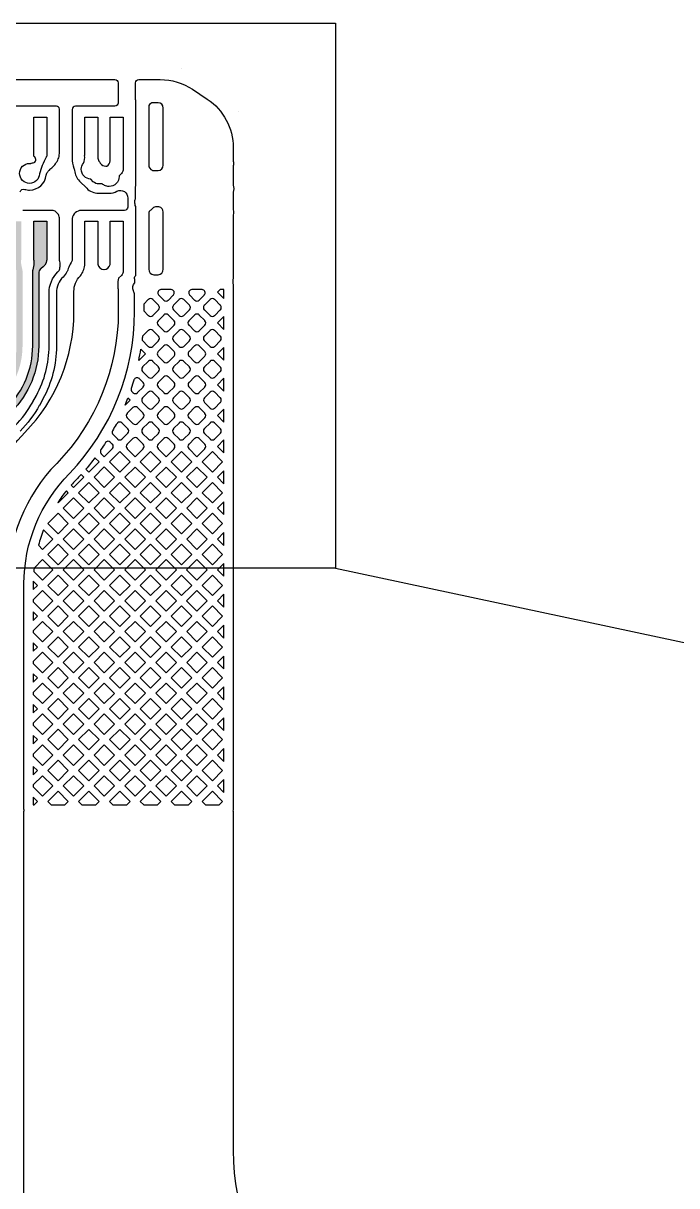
# Model space of a CAD drawing. Header units: millimetres. Extents: x 3412 to 3654, y 20 to 191.
# Drawn here: x 3492.98 to 3501.96, y 153.62 to 169.6 of the extents above; entities that cross this region are included whole.
import ezdxf

# ---------------------------------------------------------------- set-up
doc = ezdxf.new("R2010")
doc.units = ezdxf.units.MM
doc.header["$LTSCALE"] = 23.1
for name, color, linetype in [('gbr-dxf', 7, 'CONTINUOUS'), ('gbr-outline-dxf', 2, 'CONTINUOUS'), ('備註', 1, 'CONTINUOUS')]:
    doc.layers.add(name, color=color, linetype=linetype)
pattern_1 = [(0, (-436.347616, 466.82993), (0, 0.06985), [0.0508, -0.01905]), (90, (-436.347616, 466.82993), (-0.06985, 4e-18), [0.0508, -0.01905])]

msp = doc.modelspace()

# ---------------------------------------------------------------- hatches: boundary and pattern name
at = {"layer": '備註', "linetype": 'Continuous'}
h = msp.add_hatch(dxfattribs=at)
h.set_pattern_fill('ANGLE', color=4, scale=0.01, style=0)
h.set_pattern_definition(pattern_1)
h.paths.add_polyline_path([(3482.857, 65.192), (3482.857, 65.192), (3482.679, 65.192), (3482.679, 65.724), (3482.679, 65.725), (3482.781, 65.812), (3482.8, 65.908, -0.011884), (3482.8, 65.91, 0.047835), (3482.809, 65.999), (3482.809, 66.001), (3482.809, 66.982, -0.013493), (3482.809, 66.984, 0.16023), (3482.516, 67.873, -0.011743), (3482.515, 67.874, -0.160569), (3482.206, 68.814, -0.013355), (3482.206, 68.816), (3482.206, 78.333), (3482.206, 78.334, -0.198875), (3485.544, 86.392), (3485.544, 86.392), (3485.544, 86.392), (3485.544, 86.392), (3490.753, 91.601), (3490.753, 91.601), (3490.753, 91.601, 0.081468), (3492.762, 94.399, 0.107635), (3493.87, 99.481), (3493.87, 99.482), (3493.87, 102.878, -0.005329), (3493.87, 102.903, -0.01598), (3493.87, 102.905), (3493.87, 145.655, 0.02287), (3493.846, 146.173, -0.010413), (3493.846, 146.175, 0.017003), (3493.841, 146.208, -0.010657), (3493.841, 146.209, -0.003258), (3493.84, 146.217, -0.030586), (3493.839, 146.222, -0.043208), (3493.834, 146.274, -0.014798), (3493.834, 146.276, 0.022961), (3493.83, 146.321, -0.010581), (3493.83, 146.322, 0.133259), (3492.72, 149.08, -0.011775), (3492.719, 149.082, -0.163384), (3491.551, 152.557), (3491.551, 152.557), (3491.551, 161.967), (3491.551, 161.968, -0.129716), (3491.996, 163.653, -0.010688), (3491.997, 163.654, 0.009413), (3492.036, 163.727, -0.008282), (3492.037, 163.728, -0.077139), (3492.533, 164.406), (3492.533, 164.407), (3492.603, 164.477, -0.024653), (3492.606, 164.48, 0.19899), (3492.89, 165.165), (3492.89, 165.166), (3492.89, 166.189, -0.013626), (3492.89, 166.191, 0.15526), (3492.882, 166.217, -0.047374), (3492.877, 166.22, -0.192505), (3492.781, 166.344), (3492.779, 166.344), (3492.779, 166.877), (3492.957, 166.877), (3492.957, 166.344), (3492.954, 166.344, 0.020922), (3492.953, 166.321), (3492.953, 166.319, 0.077712), (3492.967, 166.234, -0.085172), (3492.968, 166.226, -0.063907), (3492.973, 166.194, -0.01602), (3492.973, 166.191), (3492.973, 165.165, -0.010618), (3492.973, 165.163, -0.197688), (3492.667, 164.424, -0.026109), (3492.664, 164.421), (3492.592, 164.348), (3492.592, 164.348, 0.077044), (3492.111, 163.69, -0.00837), (3492.11, 163.69, -0.009676), (3492.068, 163.612, -0.010876), (3492.067, 163.61, 0.129497), (3491.634, 161.97), (3491.634, 161.968), (3491.634, 152.557, 0.163308), (3492.784, 149.133, -0.011598), (3492.785, 149.132, -0.133268), (3493.913, 146.333, -0.010737), (3493.913, 146.332, -0.024929), (3493.917, 146.275, -0.015908), (3493.917, 146.273, 0.033744), (3493.919, 146.243, -0.058086), (3493.921, 146.234, 0.004537), (3493.923, 146.224, -0.010536), (3493.923, 146.223, -0.017065), (3493.928, 146.184, -0.011298), (3493.928, 146.183, -0.022937), (3493.953, 145.655), (3493.953, 145.655), (3493.953, 102.903, -0.015825), (3493.953, 102.901, 0.004854), (3493.953, 102.88), (3493.953, 102.879), (3493.953, 99.484), (3493.953, 99.482, -0.10765), (3492.838, 94.365, -0.014988), (3492.837, 94.363, -0.081493), (3490.812, 91.542), (3490.812, 91.542), (3490.812, 91.542), (3485.603, 86.333, 0.19891), (3482.289, 78.333), (3482.289, 78.331), (3482.289, 68.814, -0.01346), (3482.289, 68.812, 0.159945), (3482.581, 67.925, -0.011483), (3482.582, 67.923, -0.160175), (3482.892, 66.986, -0.013717), (3482.892, 66.984), (3482.892, 65.999, -0.010663), (3482.892, 65.998, -0.048065), (3482.881, 65.892, -0.012301), (3482.881, 65.89), (3482.862, 65.793, -0.008453), (3482.862, 65.792), (3482.857, 65.192)])
h = msp.add_hatch(dxfattribs=at)
h.set_pattern_fill('ANGLE', color=4, scale=0.01, style=0)
h.set_pattern_definition(pattern_1)
h.paths.add_polyline_path([(3493.196, 166.177), (3493.196, 165.165, -0.016305), (3493.196, 165.162, -0.198398), (3492.823, 164.263), (3492.823, 164.263), (3492.75, 164.19), (3492.75, 164.19, 0.077062), (3492.309, 163.588, -0.008577), (3492.309, 163.587, -0.009589), (3492.263, 163.502), (3492.262, 163.501, 0.129718), (3491.858, 161.968, -0.013487), (3491.858, 161.966), (3491.858, 152.558), (3491.858, 152.556, 0.163227), (3492.962, 149.268, -0.011714), (3492.963, 149.267, -0.133288), (3494.135, 146.359, -0.011579), (3494.135, 146.358, -0.022888), (3494.14, 146.286, -0.047003), (3494.141, 146.278, 0.014638), (3494.144, 146.259, -0.015724), (3494.144, 146.256, -0.01582), (3494.151, 146.206, -0.017779), (3494.151, 146.204, -0.022951), (3494.176, 145.655, -0.01598), (3494.176, 145.653), (3494.176, 102.908, -0.019686), (3494.176, 102.905, -0.017758), (3494.176, 102.902, 0.005313), (3494.176, 102.884, -0.018449), (3494.176, 102.881), (3494.176, 99.484), (3494.176, 99.482, -0.107714), (3493.04, 94.269, -0.014366), (3493.039, 94.267, -0.081576), (3490.97, 91.384), (3490.97, 91.384), (3490.97, 91.384), (3485.761, 86.175), (3485.761, 86.175, 0.198894), (3482.513, 78.333), (3482.513, 78.331), (3482.513, 68.814, -0.013447), (3482.513, 68.812, 0.159762), (3482.761, 68.058, -0.011483), (3482.762, 68.057, -0.160219), (3483.115, 66.987, -0.013731), (3483.115, 66.985), (3483.115, 65.831), (3483.207, 65.725), (3483.207, 65.725), (3483.207, 65.192), (3483.029, 65.192), (3483.029, 65.725), (3483.029, 65.725), (3483.032, 65.783), (3483.032, 66.983, -0.013465), (3483.032, 66.985, 0.16027), (3482.696, 68.006, -0.011743), (3482.695, 68.007, -0.160496), (3482.43, 68.814, -0.013355), (3482.43, 68.816), (3482.43, 78.333), (3482.43, 78.334, -0.198861), (3485.702, 86.234), (3485.702, 86.234), (3490.911, 91.443), (3490.911, 91.443), (3490.911, 91.443, 0.081551), (3492.964, 94.303, 0.107699), (3494.093, 99.481), (3494.093, 99.482), (3494.093, 102.884, -0.014064), (3494.093, 102.886, -0.003369), (3494.093, 102.898, -0.030125), (3494.093, 102.903), (3494.093, 145.655, -0.016022), (3494.093, 145.658, 0.022735), (3494.069, 146.193, -0.015857), (3494.068, 146.196, 0.017511), (3494.062, 146.245, -0.019536), (3494.062, 146.248, -0.009196), (3494.06, 146.263, -0.08322), (3494.057, 146.277, 0.024776), (3494.053, 146.347, -0.009807), (3494.053, 146.348, 0.133281), (3492.898, 149.215, -0.011696), (3492.897, 149.217, -0.163374), (3491.775, 152.558), (3491.775, 152.559), (3491.775, 161.968, -0.013556), (3491.775, 161.97, -0.12949), (3492.19, 163.541), (3492.19, 163.542, 0.009593), (3492.235, 163.624), (3492.235, 163.625, -0.077165), (3492.691, 164.248), (3492.691, 164.249), (3492.764, 164.321), (3492.764, 164.322, 0.1989), (3493.113, 165.164, -0.01598), (3493.113, 165.167), (3493.113, 166.177, -0.043357), (3493.115, 166.199, -0.11098), (3493.117, 166.211, 0.10686), (3493.131, 166.299, -0.135663), (3493.134, 166.313, 0.032048), (3493.133, 166.34), (3493.129, 166.344), (3493.129, 166.344), (3493.129, 166.877), (3493.307, 166.877), (3493.307, 166.344), (3493.307, 166.344), (3493.304, 166.34, -0.241105), (3493.229, 166.229, -0.020161), (3493.222, 166.222), (3493.222, 166.222), (3493.21, 166.209), (3493.21, 166.209, 0.199548), (3493.196, 166.178)])

# ---------------------------------------------------------------- linework, layer by layer
at = {"layer": 'gbr-dxf', "linetype": 'Continuous'}
for points in [[(3486.541, 168.825), (3494.242, 168.825, -0.35684), (3494.287, 168.78), (3494.287, 168.502, -0.35684), (3494.242, 168.457), (3493.703, 168.457, -0.062202), (3493.7, 168.457, 0.390546), (3493.657, 168.414, -0.049243), (3493.657, 168.412), (3493.657, 168.307), (3493.657, 168.307), (3493.657, 167.774), (3493.656, 167.774, -0.005543), (3493.655, 167.752, -0.070971), (3493.656, 167.745, 0.074932), (3493.676, 167.606, -0.138437), (3493.688, 167.582), (3493.689, 167.576, 0.180319), (3493.756, 167.43), (3493.855, 167.33, 0.198845), (3494.018, 167.263), (3494.163, 167.263, 0.122441), (3494.271, 167.289, -0.571004), (3494.421, 167.197), (3494.419, 167.079), (3494.419, 167.072, -0.35684), (3494.374, 167.027), (3493.782, 167.027), (3493.782, 167.027, 0.388736), (3493.657, 166.913), (3493.657, 166.877), (3493.657, 166.877), (3493.657, 166.344), (3493.657, 166.344), (3493.656, 166.343, -0.11859), (3493.652, 166.331, 0.053043), (3493.608, 166.246, -0.030429), (3493.596, 166.211, 0.008296), (3493.592, 166.197, -0.165586), (3493.583, 166.182, -0.073186), (3493.53, 166.111), (3493.53, 166.111), (3493.53, 166.111, 0.19731), (3493.439, 165.895, -0.011554), (3493.439, 165.893), (3493.439, 165.164, -0.014004), (3493.439, 165.162), (3493.439, 165.161, -0.125435), (3493.253, 164.435), (3493.253, 164.434), (3493.205, 164.346, -0.009234), (3493.204, 164.345, -0.071124), (3492.94, 163.993)], [(3492.993, 153.034), (3492.993, 158.769, -0.049923), (3492.995, 158.778, -0.063076), (3492.993, 158.794), (3492.993, 161.892, -0.197766), (3493.618, 163.41, 0.19336), (3494.511, 165.632), (3494.511, 165.864), (3494.511, 165.865, 0.103232), (3494.5, 165.918, -0.009592), (3494.499, 165.92, -0.302702), (3494.515, 166.032), (3494.515, 166.075), (3494.515, 166.075, -0.319661), (3494.529, 166.132), (3494.529, 166.344), (3494.529, 166.344), (3494.529, 166.877), (3494.529, 166.877), (3494.529, 167.082, -0.110131), (3494.516, 167.141, -0.083783), (3494.524, 167.186), (3494.529, 167.529, -0.009205), (3494.529, 167.531), (3494.529, 167.774), (3494.529, 167.774), (3494.529, 168.307), (3494.529, 168.307), (3494.529, 168.542, -0.051357), (3494.527, 168.552), (3494.527, 168.78, -0.35684), (3494.572, 168.825), (3494.67, 168.825, -0.028344), (3494.686, 168.826, -0.028348), (3494.701, 168.825), (3494.866, 168.825, -0.148015), (3495.309, 168.691), (3495.512, 168.556, -0.25066), (3495.868, 167.89), (3495.868, 167.704, -0.06174), (3495.873, 167.671, -0.061726), (3495.868, 167.637), (3495.868, 167.369, -0.081363), (3495.876, 167.325, -0.08135), (3495.868, 167.281), (3495.868, 167.033, -0.061362), (3495.873, 167, -0.061355), (3495.868, 166.967), (3495.868, 166.094, -0.046734), (3495.865, 166.075), (3495.865, 166.075), (3495.865, 166.023, -0.081267), (3495.868, 166.003), (3495.868, 158.796, -0.089093), (3495.865, 158.774, -0.069998), (3495.868, 158.76), (3495.868, 154.106, 0.193988), (3496.763, 151.886, 0.005603)], [(3492.939, 167.283, -0.408277), (3493.003, 167.316, 0.074717), (3493.07, 167.306, 0.382599), (3493.299, 167.511, -0.071234), (3493.308, 167.538, 0.019235), (3493.319, 167.556, -0.057157), (3493.333, 167.574, 0.015447), (3493.342, 167.581), (3493.351, 167.593, -0.08115), (3493.378, 167.611, 0.089423), (3493.465, 167.734, -0.019088), (3493.478, 167.768, 0.012302), (3493.479, 167.809), (3493.479, 168.307), (3493.479, 168.307), (3493.479, 168.42, 0.341341), (3493.44, 168.459), (3492.306, 168.459)], [(3492.868, 164.065, 0.070886), (3493.114, 164.393, -0.00818), (3493.115, 164.394), (3493.163, 164.482, -0.007588), (3493.163, 164.483, 0.125979), (3493.338, 165.164, -0.014467), (3493.338, 165.166), (3493.338, 165.89, -0.01206), (3493.338, 165.892, -0.199107), (3493.458, 166.182), (3493.458, 166.182), (3493.458, 166.182, 0.044916), (3493.481, 166.21, 0.07037), (3493.49, 166.273, -0.020373), (3493.49, 166.274, 0.071997), (3493.483, 166.339, -0.026988), (3493.482, 166.341), (3493.479, 166.344), (3493.479, 166.344), (3493.479, 166.877), (3493.479, 166.877), (3493.479, 166.921), (3493.479, 166.923, 0.1877), (3493.455, 166.983, -0.006379), (3493.453, 166.984), (3493.43, 167.007, 0.179129), (3493.382, 167.027), (3492.99, 167.027, -0.10263), (3492.978, 167.025)], [(3492.161, 161.896, -0.194736), (3493.006, 163.974), (3493.006, 163.975, 0.194757), (3493.679, 165.629), (3493.679, 165.633), (3493.679, 165.912, -0.198515), (3493.768, 166.127, 0.133111), (3493.829, 166.272), (3493.829, 166.344), (3493.829, 166.344), (3493.829, 166.877), (3494.007, 166.877), (3494.007, 166.344), (3494.007, 166.344), (3494.007, 166.289, 0.376928), (3494.092, 166.214), (3494.093, 166.214, 0.354674), (3494.176, 166.283, -0.024365), (3494.176, 166.285, 0.041958), (3494.179, 166.32, -0.011105), (3494.179, 166.324), (3494.179, 166.344), (3494.179, 166.344), (3494.179, 166.877), (3494.357, 166.877), (3494.357, 166.344), (3494.357, 166.344), (3494.357, 166.196, -0.196644), (3494.331, 166.134), (3494.331, 166.133), (3494.293, 166.096, 0.067631), (3494.281, 166.004), (3494.281, 166.003, 0.021471), (3494.282, 165.974, -0.050993), (3494.289, 165.912), (3494.289, 165.637), (3494.289, 165.633, -0.19516), (3493.443, 163.55), (3493.443, 163.55, 0.195141), (3492.77, 161.892)], [(3492.764, 164.322, 0.1989), (3493.113, 165.164, -0.01598), (3493.113, 165.167), (3493.113, 166.177, -0.043357), (3493.115, 166.199, -0.11098), (3493.117, 166.211, 0.10686), (3493.131, 166.299, -0.135663), (3493.134, 166.313, 0.032048), (3493.133, 166.34), (3493.129, 166.344), (3493.129, 166.344), (3493.129, 166.877), (3493.307, 166.877), (3493.307, 166.344), (3493.307, 166.344), (3493.304, 166.34, -0.241105), (3493.229, 166.229, -0.020161), (3493.222, 166.222), (3493.222, 166.222), (3493.21, 166.209), (3493.21, 166.209, 0.199548), (3493.196, 166.178), (3493.196, 166.177), (3493.196, 165.165, -0.016305), (3493.196, 165.162, -0.198398), (3492.823, 164.263)]]:
    msp.add_lwpolyline(points, format="xyb", dxfattribs=at)
for points in [[(3494.707, 167.645, 0.294252), (3494.754, 167.579, -0.096267), (3494.762, 167.573), (3494.835, 167.573, 0.406334), (3494.908, 167.648, -0.014275), (3494.908, 167.65), (3494.908, 168.434, 0.399268), (3494.835, 168.507), (3494.772, 168.507, 0.273176), (3494.707, 168.468), (3494.707, 168.307), (3494.707, 168.307), (3494.707, 167.774), (3494.707, 167.774)], [(3492.933, 167.536, -0.414225), (3493.07, 167.673, -0.027666), (3493.085, 167.672, 0.069934), (3493.097, 167.677, -0.21714), (3493.12, 167.679, 0.30007), (3493.156, 167.715, -0.099942), (3493.154, 167.726, 0.162717), (3493.147, 167.753), (3493.14, 167.762), (3493.139, 167.762, -0.073188), (3493.134, 167.768), (3493.129, 167.774), (3493.129, 167.774), (3493.129, 168.307), (3493.307, 168.307), (3493.307, 167.774), (3493.307, 167.774), (3493.298, 167.764, -0.065164), (3493.296, 167.757, 0.055498), (3493.207, 167.528, -0.398559), (3493.07, 167.398, -0.414225)], [(3493.781, 167.592, -0.165642), (3493.809, 167.676, 0.147516), (3493.827, 167.779, -0.13546), (3493.829, 167.793), (3493.829, 168.307), (3494.007, 168.307), (3494.007, 167.774), (3494.007, 167.774), (3494.007, 167.744, 0.151301), (3494.032, 167.694, -0.139418), (3494.039, 167.68, -0.054456), (3494.042, 167.676, 0.246135), (3494.12, 167.635), (3494.121, 167.635, 0.032488), (3494.133, 167.635, 0.234432), (3494.179, 167.707, 0.011399), (3494.179, 167.716), (3494.179, 167.774), (3494.179, 167.774), (3494.179, 168.307), (3494.357, 168.307), (3494.357, 167.774), (3494.357, 167.774), (3494.357, 167.725, -0.010802), (3494.357, 167.722, -0.005156), (3494.357, 167.714), (3494.357, 167.599, -0.205244), (3494.331, 167.534), (3494.3, 167.504, -0.020802), (3494.301, 167.493, -0.414225), (3494.163, 167.355, -0.120601), (3494.1, 167.371, -0.119158), (3494.089, 167.376, 0.038988), (3494.067, 167.391), (3494.02, 167.391, -0.204725), (3493.946, 167.421), (3493.912, 167.455), (3493.911, 167.455, -0.398348)], [(3494.707, 166.877), (3494.707, 166.877), (3494.707, 166.344), (3494.707, 166.344), (3494.707, 166.221, -0.023545), (3494.707, 166.218, 0.403328), (3494.779, 166.143), (3494.835, 166.143, 0.406334), (3494.908, 166.218, -0.014275), (3494.908, 166.22), (3494.908, 167.002), (3494.908, 167.002, 0.355104), (3494.848, 167.076, -0.119521), (3494.835, 167.075, 0.042302), (3494.821, 167.077), (3494.813, 167.077, 0.167711), (3494.763, 167.057, -0.093319), (3494.725, 167.023, 0.087217), (3494.707, 166.999)], [(3494.844, 165.864, -0.057065), (3494.847, 165.861), (3494.913, 165.794, -0.05637), (3494.915, 165.793, 0.39114), (3494.976, 165.793, -0.055764), (3494.978, 165.794), (3495.045, 165.861, -0.057001), (3495.047, 165.864, 0.639501), (3495.016, 165.939, -0.055064), (3495.012, 165.939), (3494.879, 165.939, -0.049143), (3494.875, 165.939, 0.63946)], [(3495.269, 165.864, -0.057065), (3495.271, 165.861), (3495.338, 165.794, -0.050033), (3495.339, 165.793, 0.39114), (3495.4, 165.793, -0.055764), (3495.402, 165.794), (3495.469, 165.861, -0.057001), (3495.471, 165.864, 0.639501), (3495.44, 165.939, -0.056442), (3495.437, 165.939), (3495.303, 165.939, -0.054988), (3495.3, 165.939, 0.639504)], [(3494.638, 165.645), (3494.701, 165.582, -0.05637), (3494.703, 165.581, 0.39114), (3494.764, 165.581, -0.055764), (3494.766, 165.582), (3494.843, 165.659, -0.05577), (3494.844, 165.661, 0.391196), (3494.844, 165.722, -0.05566), (3494.843, 165.724), (3494.766, 165.801, -0.052506), (3494.764, 165.802, 0.391218), (3494.703, 165.802, -0.055384), (3494.701, 165.8), (3494.638, 165.738)], [(3495.047, 165.661, -0.0561), (3495.049, 165.659), (3495.125, 165.582, -0.05901), (3495.127, 165.581, 0.39114), (3495.188, 165.581, -0.055764), (3495.19, 165.582), (3495.267, 165.659, -0.05577), (3495.268, 165.661, 0.391196), (3495.268, 165.722, -0.05267), (3495.267, 165.724), (3495.19, 165.8, -0.061355), (3495.188, 165.802, 0.391218), (3495.127, 165.802, -0.056153), (3495.125, 165.8), (3495.049, 165.724, -0.055973), (3495.047, 165.722, 0.391162)], [(3495.471, 165.661, -0.058964), (3495.473, 165.659), (3495.55, 165.582, -0.050042), (3495.552, 165.581, 0.390932), (3495.612, 165.581, -0.05566), (3495.614, 165.582), (3495.691, 165.659, -0.055221), (3495.692, 165.661, 0.390908), (3495.692, 165.722, -0.06128), (3495.691, 165.724), (3495.614, 165.8, -0.058294), (3495.612, 165.802, 0.39083), (3495.552, 165.802, -0.056153), (3495.55, 165.8), (3495.473, 165.724, -0.055973), (3495.471, 165.722, 0.390821)], [(3494.835, 165.449, -0.0561), (3494.837, 165.447), (3494.913, 165.37, -0.059043), (3494.915, 165.369, 0.39114), (3494.976, 165.369, -0.055883), (3494.978, 165.37), (3495.055, 165.447, -0.05598), (3495.056, 165.449, 0.391196), (3495.056, 165.51, -0.052616), (3495.055, 165.511), (3494.978, 165.588, -0.049454), (3494.976, 165.59, 0.391218), (3494.915, 165.59, -0.056153), (3494.913, 165.588), (3494.837, 165.511, -0.055973), (3494.835, 165.509, 0.391162)], [(3495.259, 165.449, -0.058964), (3495.261, 165.447), (3495.337, 165.37, -0.06172), (3495.34, 165.369, 0.390932), (3495.4, 165.369, -0.05566), (3495.402, 165.37), (3495.479, 165.447, -0.055221), (3495.48, 165.449, 0.390908), (3495.48, 165.509, -0.06128), (3495.479, 165.512), (3495.402, 165.588, -0.058294), (3495.4, 165.59, 0.39083), (3495.34, 165.59, -0.056153), (3495.338, 165.588), (3495.261, 165.512, -0.055973), (3495.259, 165.51, 0.390821)], [(3494.616, 165.244), (3494.701, 165.158, -0.056271), (3494.703, 165.157, 0.391095), (3494.764, 165.157, -0.055883), (3494.766, 165.158), (3494.843, 165.235, -0.05598), (3494.844, 165.237, 0.391196), (3494.844, 165.297, -0.055764), (3494.843, 165.299), (3494.766, 165.376, -0.052608), (3494.764, 165.378, 0.390795), (3494.703, 165.378, -0.055792), (3494.701, 165.376), (3494.621, 165.296, -0.003992)], [(3495.047, 165.237, -0.059211), (3495.049, 165.235), (3495.125, 165.158, -0.061778), (3495.127, 165.157, 0.39114), (3495.188, 165.157, -0.055384), (3495.19, 165.158), (3495.267, 165.235, -0.05561), (3495.268, 165.237, 0.391196), (3495.268, 165.297, -0.049442), (3495.267, 165.299), (3495.19, 165.376, -0.058513), (3495.188, 165.378, 0.391218), (3495.127, 165.378, -0.056153), (3495.125, 165.376), (3495.049, 165.299, -0.055973), (3495.047, 165.297, 0.391162)], [(3495.471, 165.237, -0.061763), (3495.473, 165.235), (3495.55, 165.158, -0.053198), (3495.552, 165.157, 0.390932), (3495.612, 165.157, -0.05566), (3495.614, 165.158), (3495.691, 165.235, -0.055221), (3495.692, 165.237, 0.390908), (3495.692, 165.297, -0.05837), (3495.691, 165.299), (3495.614, 165.376, -0.055369), (3495.612, 165.378, 0.39083), (3495.552, 165.378, -0.056573), (3495.55, 165.376), (3495.473, 165.299, -0.056766), (3495.471, 165.297, 0.390821)], [(3494.835, 165.025, -0.046362), (3494.836, 165.023), (3494.914, 164.946, -0.050042), (3494.915, 164.944, 0.390684), (3494.976, 164.944, -0.055464), (3494.978, 164.946), (3495.055, 165.023, -0.055098), (3495.056, 165.025, 0.390809), (3495.056, 165.085, -0.049442), (3495.055, 165.087), (3494.978, 165.164, -0.046157), (3494.976, 165.166, 0.391218), (3494.915, 165.166, -0.056153), (3494.913, 165.164), (3494.837, 165.087, -0.055973), (3494.835, 165.085, 0.390821)], [(3495.259, 165.025, -0.064774), (3495.261, 165.022), (3495.337, 164.946, -0.056366), (3495.339, 164.944, 0.39114), (3495.4, 164.944, -0.05543), (3495.402, 164.946), (3495.479, 165.023, -0.055221), (3495.48, 165.025, 0.391196), (3495.48, 165.085, -0.055764), (3495.479, 165.087), (3495.402, 165.164, -0.052863), (3495.4, 165.166, 0.391218), (3495.34, 165.166, -0.056631), (3495.338, 165.164), (3495.261, 165.087, -0.056364), (3495.259, 165.085, 0.391162)], [(3494.623, 164.813, -0.0533), (3494.624, 164.811), (3494.701, 164.734, -0.056513), (3494.703, 164.732, 0.390932), (3494.764, 164.732, -0.055883), (3494.766, 164.734), (3494.843, 164.811, -0.055598), (3494.844, 164.813, 0.390908), (3494.844, 164.873, -0.055464), (3494.843, 164.875), (3494.766, 164.952, -0.063697), (3494.764, 164.953, 0.39083), (3494.703, 164.953, -0.056153), (3494.701, 164.952), (3494.624, 164.875, -0.055973), (3494.623, 164.873, 0.390821)], [(3495.047, 164.813, -0.0497), (3495.049, 164.811), (3495.126, 164.734, -0.053198), (3495.127, 164.732, 0.390932), (3495.188, 164.732, -0.05566), (3495.19, 164.734), (3495.267, 164.811, -0.055221), (3495.268, 164.813, 0.391196), (3495.268, 164.873, -0.046133), (3495.267, 164.875), (3495.19, 164.952, -0.05577), (3495.188, 164.953, 0.39097), (3495.127, 164.953, -0.056056), (3495.125, 164.952), (3495.049, 164.875, -0.056141), (3495.047, 164.873, 0.390478)], [(3495.471, 164.813, -0.06459), (3495.473, 164.81), (3495.55, 164.734, -0.05637), (3495.552, 164.732, 0.39114), (3495.612, 164.732, -0.055384), (3495.614, 164.734), (3495.691, 164.811, -0.05561), (3495.693, 164.812, 0.391196), (3495.693, 164.873, -0.05566), (3495.691, 164.875), (3495.614, 164.952, -0.052506), (3495.612, 164.953, 0.391218), (3495.552, 164.953, -0.056573), (3495.55, 164.952), (3495.473, 164.875, -0.056766), (3495.471, 164.873, 0.391162)], [(3494.835, 164.6, -0.050275), (3494.836, 164.599), (3494.913, 164.522, -0.05346), (3494.915, 164.52, 0.39114), (3494.976, 164.52, -0.055384), (3494.978, 164.522), (3495.055, 164.599, -0.05561), (3495.056, 164.601, 0.391196), (3495.056, 164.661, -0.058572), (3495.055, 164.663), (3494.978, 164.74, -0.055598), (3494.976, 164.741, 0.391218), (3494.915, 164.741, -0.056366), (3494.913, 164.74), (3494.836, 164.663, -0.056366), (3494.835, 164.661, 0.391162)], [(3495.259, 164.601, -0.0561), (3495.261, 164.599), (3495.338, 164.521, -0.046695), (3495.34, 164.52, 0.39114), (3495.4, 164.52, -0.055384), (3495.402, 164.522), (3495.479, 164.598, -0.05561), (3495.48, 164.6, 0.391196), (3495.48, 164.661, -0.05267), (3495.479, 164.663), (3495.402, 164.74, -0.049292), (3495.4, 164.741, 0.391218), (3495.34, 164.741, -0.056573), (3495.338, 164.74), (3495.261, 164.663, -0.056766), (3495.259, 164.661, 0.391162)], [(3494.468, 164.576, 0.262246), (3494.478, 164.534, -0.104298), (3494.479, 164.532), (3494.489, 164.522, -0.058958), (3494.491, 164.52, 0.39114), (3494.552, 164.52, -0.055764), (3494.554, 164.522), (3494.63, 164.598, -0.055615), (3494.632, 164.6, 0.391196), (3494.632, 164.661, -0.052357), (3494.63, 164.663), (3494.58, 164.713, -0.037126), (3494.578, 164.715, 0.542997), (3494.505, 164.697, -0.032211), (3494.504, 164.694, -0.009047), (3494.468, 164.579, -0.103904)], [(3494.623, 164.388, -0.055762), (3494.624, 164.386), (3494.701, 164.31, -0.058946), (3494.703, 164.308, 0.390932), (3494.764, 164.308, -0.055764), (3494.766, 164.31), (3494.843, 164.386, -0.05561), (3494.844, 164.388, 0.391196), (3494.844, 164.449, -0.052312), (3494.843, 164.451), (3494.766, 164.527, -0.061073), (3494.764, 164.529, 0.39097), (3494.703, 164.529, -0.055957), (3494.701, 164.528), (3494.624, 164.451, -0.055902), (3494.623, 164.449, 0.390478)], [(3495.047, 164.388, -0.053195), (3495.049, 164.386), (3495.125, 164.309, -0.056259), (3495.128, 164.308, 0.390809), (3495.188, 164.308, -0.055384), (3495.19, 164.309), (3495.267, 164.386, -0.05561), (3495.268, 164.388, 0.390799), (3495.268, 164.449, -0.055284), (3495.267, 164.451), (3495.19, 164.528, -0.063771), (3495.188, 164.529, 0.390956), (3495.127, 164.529, -0.056631), (3495.125, 164.528), (3495.049, 164.451, -0.056364), (3495.047, 164.449, 0.39097)], [(3495.472, 164.388, -0.056086), (3495.473, 164.386), (3495.55, 164.309, -0.04664), (3495.552, 164.308, 0.390932), (3495.612, 164.308, -0.05566), (3495.614, 164.31), (3495.691, 164.386, -0.055221), (3495.692, 164.388, 0.390908), (3495.692, 164.449, -0.052426), (3495.691, 164.451), (3495.614, 164.528, -0.049039), (3495.612, 164.529, 0.39083), (3495.552, 164.529, -0.056366), (3495.55, 164.528), (3495.473, 164.451, -0.056366), (3495.472, 164.449, 0.390821)], [(3494.411, 164.237, 0.39083), (3494.411, 164.176, -0.055883), (3494.412, 164.174), (3494.489, 164.098, -0.058925), (3494.491, 164.096, 0.390908), (3494.552, 164.096, -0.055358), (3494.554, 164.097), (3494.63, 164.174, -0.055098), (3494.632, 164.176, 0.390809), (3494.632, 164.237, -0.052947), (3494.63, 164.239), (3494.553, 164.316, -0.049782), (3494.552, 164.317, 0.39097), (3494.491, 164.317, -0.055686), (3494.489, 164.316), (3494.412, 164.239, -0.055746)], [(3494.835, 164.176, -0.052718), (3494.836, 164.174), (3494.913, 164.097, -0.05608), (3494.915, 164.096, 0.390932), (3494.976, 164.096, -0.055764), (3494.978, 164.097), (3495.055, 164.174, -0.05561), (3495.056, 164.176, 0.390799), (3495.056, 164.237, -0.055056), (3495.055, 164.239), (3494.978, 164.316, -0.051941), (3494.976, 164.317, 0.390956), (3494.915, 164.317, -0.056631), (3494.913, 164.316), (3494.836, 164.239, -0.056364), (3494.835, 164.237, 0.390821)], [(3495.259, 164.176, -0.059113), (3495.261, 164.174), (3495.338, 164.097, -0.05029), (3495.339, 164.096, 0.390932), (3495.4, 164.096, -0.05566), (3495.402, 164.097), (3495.479, 164.174, -0.055221), (3495.48, 164.176, 0.390908), (3495.48, 164.237, -0.06128), (3495.479, 164.239), (3495.402, 164.316, -0.058294), (3495.4, 164.317, 0.39083), (3495.34, 164.317, -0.056366), (3495.338, 164.316), (3495.261, 164.239, -0.056366), (3495.259, 164.237, 0.390821)], [(3494.21, 163.996, 0.313754), (3494.217, 163.945, -0.019643), (3494.217, 163.945), (3494.277, 163.885, -0.05294), (3494.279, 163.884, 0.390761), (3494.34, 163.884, -0.055464), (3494.342, 163.885), (3494.418, 163.962, -0.055098), (3494.42, 163.964, 0.390809), (3494.42, 164.025, -0.046401), (3494.419, 164.026), (3494.342, 164.103, -0.055973), (3494.34, 164.105, 0.391017), (3494.279, 164.105, -0.055855), (3494.277, 164.103), (3494.258, 164.084, -0.007426), (3494.21, 163.997, -0.03428)], [(3494.623, 163.964, -0.058726), (3494.624, 163.962), (3494.701, 163.885, -0.06172), (3494.703, 163.884, 0.390597), (3494.764, 163.884, -0.055558), (3494.766, 163.885), (3494.843, 163.962, -0.055526), (3494.844, 163.964, 0.390932), (3494.844, 164.025, -0.049896), (3494.843, 164.026), (3494.766, 164.103, -0.058719), (3494.764, 164.105, 0.391218), (3494.703, 164.105, -0.056631), (3494.701, 164.103), (3494.624, 164.027, -0.056364), (3494.623, 164.025, 0.390821)], [(3495.047, 163.964, -0.055916), (3495.049, 163.962), (3495.125, 163.886, -0.058946), (3495.127, 163.884, 0.390932), (3495.188, 163.884, -0.055764), (3495.19, 163.885), (3495.267, 163.962, -0.05532), (3495.268, 163.964, 0.390908), (3495.268, 164.025, -0.052125), (3495.267, 164.027), (3495.19, 164.103, -0.060918), (3495.188, 164.105, 0.39083), (3495.127, 164.105, -0.05642), (3495.125, 164.103), (3495.049, 164.027, -0.056364), (3495.047, 164.025, 0.390821)], [(3495.471, 163.964, -0.059362), (3495.473, 163.962), (3495.55, 163.885, -0.050456), (3495.552, 163.884, 0.39114), (3495.612, 163.884, -0.055384), (3495.614, 163.885), (3495.691, 163.962, -0.05561), (3495.693, 163.964, 0.391196), (3495.693, 164.025, -0.061318), (3495.691, 164.027), (3495.614, 164.104, -0.058513), (3495.612, 164.105, 0.391218), (3495.552, 164.105, -0.056573), (3495.55, 164.104), (3495.473, 164.027, -0.056766), (3495.471, 164.025, 0.391162)], [(3494.05, 163.738, 0.339529), (3494.054, 163.684, -0.062345), (3494.056, 163.682), (3494.097, 163.641), (3494.206, 163.75, -0.055098), (3494.208, 163.752, 0.390809), (3494.208, 163.813, -0.061761), (3494.206, 163.815), (3494.179, 163.842, 0.440228), (3494.113, 163.835, -0.008507), (3494.05, 163.74, -0.060342)], [(3494.411, 163.813, 0.390956), (3494.411, 163.752, -0.046496), (3494.412, 163.75), (3494.522, 163.641), (3494.631, 163.75, -0.055598), (3494.632, 163.752, 0.390799), (3494.632, 163.813, -0.049478), (3494.631, 163.814), (3494.553, 163.892, -0.045907), (3494.552, 163.893, 0.39062), (3494.491, 163.893, -0.056128), (3494.489, 163.891), (3494.412, 163.815, -0.05608)], [(3494.835, 163.812, 0.39083), (3494.835, 163.752, -0.056153), (3494.837, 163.75), (3494.945, 163.641), (3495.055, 163.75, -0.055598), (3495.056, 163.752, 0.390799), (3495.056, 163.813, -0.052448), (3495.055, 163.815), (3494.978, 163.891, -0.049519), (3494.976, 163.893, 0.390746), (3494.915, 163.893, -0.056544), (3494.913, 163.891), (3494.837, 163.814, -0.056139)], [(3495.259, 163.813, 0.39083), (3495.259, 163.752, -0.0561), (3495.261, 163.75), (3495.37, 163.641), (3495.479, 163.75, -0.055098), (3495.48, 163.752, 0.390809), (3495.48, 163.813, -0.052312), (3495.479, 163.814), (3495.402, 163.891, -0.061073), (3495.4, 163.893, 0.39097), (3495.339, 163.893, -0.056169), (3495.337, 163.891), (3495.261, 163.815, -0.056442)], [(3493.844, 163.47), (3493.885, 163.429), (3494.026, 163.57), (3493.969, 163.627, -0.015089)], [(3493.641, 163.249), (3493.673, 163.217), (3493.814, 163.358), (3493.777, 163.395, -0.007493), (3493.71, 163.322), (3493.709, 163.322), (3493.709, 163.321, 0.01222)], [(3493.456, 163.01), (3493.461, 163.005), (3493.602, 163.146), (3493.576, 163.173, 0.024945)], [(3493.128, 162.065), (3493.249, 161.944), (3493.39, 162.086), (3493.249, 162.227), (3493.132, 162.11, 0.005626)], [(3493.121, 161.931, 0.004819), (3493.12, 161.892), (3493.12, 161.816), (3493.178, 161.873)]]:
    msp.add_lwpolyline(points, format="xyb", close=True, dxfattribs=at)
for points in [[(3495.741, 165.815), (3495.741, 165.939), (3495.688, 165.939), (3495.653, 165.903)], [(3494.168, 163.57), (3494.309, 163.429), (3494.451, 163.57), (3494.309, 163.712)], [(3494.592, 163.57), (3494.733, 163.429), (3494.875, 163.57), (3494.734, 163.711)], [(3495.016, 163.57), (3495.158, 163.429), (3495.299, 163.57), (3495.158, 163.712)], [(3495.441, 163.57), (3495.582, 163.429), (3495.723, 163.57), (3495.582, 163.711)], [(3493.956, 163.358), (3494.097, 163.217), (3494.239, 163.358), (3494.097, 163.5)], [(3494.38, 163.358), (3494.521, 163.217), (3494.663, 163.358), (3494.522, 163.499)], [(3494.804, 163.358), (3494.946, 163.217), (3495.087, 163.358), (3494.945, 163.499)], [(3495.228, 163.358), (3495.37, 163.217), (3495.511, 163.358), (3495.37, 163.499)], [(3493.744, 163.146), (3493.885, 163.005), (3494.026, 163.146), (3493.885, 163.287)], [(3494.168, 163.146), (3494.309, 163.005), (3494.451, 163.146), (3494.309, 163.287)], [(3494.592, 163.146), (3494.734, 163.005), (3494.875, 163.146), (3494.733, 163.287)], [(3495.016, 163.146), (3495.158, 163.005), (3495.299, 163.146), (3495.158, 163.287)], [(3495.441, 163.146), (3495.582, 163.005), (3495.723, 163.146), (3495.582, 163.287)], [(3493.532, 162.934), (3493.673, 162.792), (3493.814, 162.934), (3493.673, 163.075)], [(3493.956, 162.934), (3494.097, 162.793), (3494.238, 162.934), (3494.097, 163.075)], [(3494.38, 162.934), (3494.521, 162.792), (3494.663, 162.934), (3494.521, 163.075)], [(3494.804, 162.934), (3494.946, 162.793), (3495.087, 162.934), (3494.946, 163.075)], [(3495.229, 162.934), (3495.37, 162.793), (3495.511, 162.934), (3495.37, 163.075)], [(3493.319, 162.722), (3493.461, 162.58), (3493.602, 162.722), (3493.461, 162.863)], [(3493.744, 162.722), (3493.885, 162.58), (3494.026, 162.722), (3493.885, 162.863)], [(3494.168, 162.722), (3494.309, 162.58), (3494.451, 162.722), (3494.309, 162.863)], [(3494.592, 162.722), (3494.733, 162.58), (3494.875, 162.722), (3494.734, 162.863)], [(3495.016, 162.722), (3495.158, 162.58), (3495.299, 162.722), (3495.158, 162.863)], [(3495.441, 162.722), (3495.582, 162.58), (3495.723, 162.722), (3495.582, 162.863)], [(3493.532, 162.51), (3493.673, 162.368), (3493.814, 162.51), (3493.673, 162.651)], [(3493.956, 162.51), (3494.097, 162.368), (3494.239, 162.51), (3494.097, 162.651)], [(3494.38, 162.51), (3494.521, 162.368), (3494.663, 162.51), (3494.521, 162.651)], [(3494.804, 162.51), (3494.946, 162.368), (3495.087, 162.51), (3494.946, 162.651)], [(3495.229, 162.51), (3495.37, 162.368), (3495.511, 162.51), (3495.37, 162.651)], [(3493.32, 162.297), (3493.461, 162.156), (3493.602, 162.298), (3493.461, 162.439)], [(3493.744, 162.298), (3493.885, 162.156), (3494.026, 162.298), (3493.885, 162.439)], [(3494.168, 162.298), (3494.309, 162.156), (3494.451, 162.298), (3494.309, 162.439)], [(3494.592, 162.298), (3494.733, 162.156), (3494.875, 162.297), (3494.733, 162.439)], [(3495.016, 162.297), (3495.158, 162.156), (3495.299, 162.298), (3495.158, 162.439)], [(3495.441, 162.298), (3495.582, 162.156), (3495.723, 162.298), (3495.582, 162.439)], [(3493.532, 162.086), (3493.673, 161.944), (3493.814, 162.085), (3493.673, 162.227)], [(3493.956, 162.085), (3494.097, 161.944), (3494.239, 162.085), (3494.097, 162.227)], [(3494.38, 162.085), (3494.521, 161.944), (3494.663, 162.085), (3494.521, 162.227)], [(3494.804, 162.085), (3494.946, 161.944), (3495.087, 162.085), (3494.946, 162.227)], [(3495.228, 162.085), (3495.37, 161.944), (3495.511, 162.086), (3495.37, 162.227)], [(3493.319, 161.873), (3493.461, 161.732), (3493.602, 161.873), (3493.461, 162.015)], [(3493.744, 161.873), (3493.885, 161.732), (3494.026, 161.873), (3493.885, 162.015)], [(3494.168, 161.873), (3494.309, 161.732), (3494.451, 161.873), (3494.309, 162.015)], [(3494.592, 161.873), (3494.733, 161.732), (3494.875, 161.873), (3494.733, 162.015)], [(3495.016, 161.873), (3495.158, 161.732), (3495.299, 161.873), (3495.158, 162.015)], [(3495.44, 161.873), (3495.582, 161.732), (3495.723, 161.873), (3495.582, 162.015)], [(3493.12, 161.648), (3493.249, 161.52), (3493.39, 161.661), (3493.249, 161.803), (3493.12, 161.674)], [(3493.532, 161.661), (3493.673, 161.52), (3493.814, 161.661), (3493.673, 161.803)], [(3493.956, 161.661), (3494.097, 161.52), (3494.239, 161.661), (3494.097, 161.803)], [(3494.38, 161.661), (3494.521, 161.52), (3494.663, 161.661), (3494.521, 161.803)], [(3494.804, 161.661), (3494.946, 161.52), (3495.087, 161.661), (3494.946, 161.803)], [(3495.228, 161.661), (3495.37, 161.52), (3495.511, 161.661), (3495.37, 161.803)], [(3493.319, 161.449), (3493.461, 161.308), (3493.602, 161.449), (3493.461, 161.59)], [(3493.744, 161.449), (3493.885, 161.308), (3494.026, 161.449), (3493.885, 161.59)], [(3494.168, 161.449), (3494.309, 161.308), (3494.451, 161.449), (3494.309, 161.59)], [(3494.592, 161.449), (3494.733, 161.308), (3494.875, 161.449), (3494.733, 161.59)], [(3495.016, 161.449), (3495.158, 161.308), (3495.299, 161.449), (3495.158, 161.59)], [(3495.441, 161.449), (3495.582, 161.308), (3495.723, 161.449), (3495.582, 161.59)], [(3493.12, 161.391), (3493.178, 161.449), (3493.12, 161.507)], [(3493.12, 161.224), (3493.249, 161.096), (3493.39, 161.237), (3493.249, 161.378), (3493.12, 161.25)], [(3493.532, 161.237), (3493.673, 161.096), (3493.814, 161.237), (3493.673, 161.378)], [(3493.956, 161.237), (3494.097, 161.096), (3494.238, 161.237), (3494.097, 161.378)], [(3494.38, 161.237), (3494.521, 161.096), (3494.663, 161.237), (3494.521, 161.378)], [(3494.804, 161.237), (3494.946, 161.096), (3495.087, 161.237), (3494.946, 161.378)], [(3495.229, 161.237), (3495.37, 161.096), (3495.511, 161.237), (3495.37, 161.378)], [(3493.12, 160.967), (3493.178, 161.025), (3493.12, 161.082)], [(3493.319, 161.025), (3493.461, 160.884), (3493.602, 161.025), (3493.461, 161.166)], [(3493.744, 161.025), (3493.885, 160.884), (3494.026, 161.025), (3493.885, 161.166)], [(3494.168, 161.025), (3494.309, 160.884), (3494.451, 161.025), (3494.309, 161.166)], [(3494.592, 161.025), (3494.734, 160.883), (3494.875, 161.025), (3494.733, 161.166)], [(3495.016, 161.025), (3495.158, 160.884), (3495.299, 161.025), (3495.158, 161.166)], [(3495.441, 161.025), (3495.582, 160.884), (3495.723, 161.025), (3495.582, 161.166)], [(3493.12, 160.8), (3493.249, 160.671), (3493.39, 160.813), (3493.249, 160.954), (3493.12, 160.826)], [(3493.532, 160.813), (3493.673, 160.671), (3493.814, 160.813), (3493.673, 160.954)], [(3493.956, 160.813), (3494.097, 160.671), (3494.238, 160.813), (3494.097, 160.954)], [(3494.38, 160.813), (3494.521, 160.671), (3494.663, 160.813), (3494.521, 160.954)], [(3494.804, 160.813), (3494.946, 160.671), (3495.087, 160.813), (3494.946, 160.954)], [(3495.229, 160.813), (3495.37, 160.671), (3495.511, 160.813), (3495.37, 160.954)], [(3493.12, 160.543), (3493.178, 160.601), (3493.12, 160.658)], [(3493.319, 160.601), (3493.461, 160.459), (3493.602, 160.601), (3493.461, 160.742)], [(3493.744, 160.601), (3493.885, 160.459), (3494.026, 160.601), (3493.885, 160.742)], [(3494.168, 160.601), (3494.309, 160.459), (3494.451, 160.601), (3494.309, 160.742)], [(3494.592, 160.601), (3494.734, 160.459), (3494.875, 160.601), (3494.734, 160.742)], [(3495.016, 160.601), (3495.158, 160.459), (3495.299, 160.601), (3495.158, 160.742)], [(3495.441, 160.601), (3495.582, 160.459), (3495.723, 160.601), (3495.582, 160.742)], [(3493.12, 160.375), (3493.249, 160.247), (3493.39, 160.389), (3493.249, 160.53), (3493.12, 160.402)], [(3493.532, 160.389), (3493.673, 160.247), (3493.814, 160.389), (3493.673, 160.53)], [(3493.956, 160.389), (3494.097, 160.247), (3494.239, 160.388), (3494.097, 160.53)], [(3494.38, 160.388), (3494.521, 160.247), (3494.663, 160.389), (3494.521, 160.53)], [(3494.804, 160.389), (3494.946, 160.247), (3495.087, 160.389), (3494.946, 160.53)], [(3495.228, 160.389), (3495.37, 160.247), (3495.511, 160.389), (3495.37, 160.53)], [(3493.319, 160.176), (3493.461, 160.035), (3493.602, 160.176), (3493.461, 160.318)], [(3493.744, 160.176), (3493.885, 160.035), (3494.026, 160.176), (3493.885, 160.318)], [(3494.168, 160.176), (3494.309, 160.035), (3494.451, 160.176), (3494.309, 160.318)], [(3494.592, 160.176), (3494.733, 160.035), (3494.875, 160.176), (3494.734, 160.318)], [(3495.016, 160.176), (3495.158, 160.035), (3495.299, 160.176), (3495.158, 160.318)], [(3495.441, 160.176), (3495.582, 160.035), (3495.723, 160.176), (3495.582, 160.318)], [(3493.12, 160.119), (3493.178, 160.176), (3493.12, 160.234)], [(3493.12, 159.951), (3493.249, 159.823), (3493.39, 159.964), (3493.249, 160.106), (3493.12, 159.977)], [(3493.531, 159.964), (3493.673, 159.823), (3493.814, 159.964), (3493.673, 160.106)], [(3493.956, 159.964), (3494.097, 159.823), (3494.239, 159.964), (3494.097, 160.106)], [(3494.38, 159.964), (3494.521, 159.823), (3494.663, 159.964), (3494.521, 160.106)], [(3494.804, 159.964), (3494.946, 159.823), (3495.087, 159.964), (3494.946, 160.106)], [(3495.228, 159.964), (3495.37, 159.823), (3495.511, 159.964), (3495.37, 160.106)], [(3493.12, 159.695), (3493.178, 159.752), (3493.12, 159.81)], [(3493.319, 159.752), (3493.461, 159.611), (3493.602, 159.752), (3493.461, 159.894)], [(3493.744, 159.752), (3493.885, 159.611), (3494.026, 159.752), (3493.885, 159.893)], [(3494.168, 159.752), (3494.309, 159.611), (3494.451, 159.752), (3494.309, 159.893)], [(3494.592, 159.752), (3494.733, 159.611), (3494.875, 159.752), (3494.733, 159.894)], [(3495.016, 159.752), (3495.158, 159.611), (3495.299, 159.752), (3495.158, 159.894)], [(3495.441, 159.752), (3495.582, 159.611), (3495.723, 159.752), (3495.582, 159.894)], [(3493.12, 159.527), (3493.249, 159.399), (3493.39, 159.54), (3493.249, 159.682), (3493.12, 159.553)], [(3493.532, 159.54), (3493.673, 159.399), (3493.814, 159.54), (3493.673, 159.681)], [(3493.956, 159.54), (3494.097, 159.399), (3494.238, 159.54), (3494.097, 159.681)], [(3494.38, 159.54), (3494.521, 159.399), (3494.663, 159.54), (3494.521, 159.681)], [(3494.804, 159.54), (3494.946, 159.399), (3495.087, 159.54), (3494.946, 159.681)], [(3495.228, 159.54), (3495.37, 159.399), (3495.511, 159.54), (3495.37, 159.681)], [(3493.319, 159.328), (3493.461, 159.187), (3493.602, 159.328), (3493.461, 159.469)], [(3493.744, 159.328), (3493.885, 159.187), (3494.026, 159.328), (3493.885, 159.469)], [(3494.168, 159.328), (3494.309, 159.187), (3494.451, 159.328), (3494.309, 159.469)], [(3494.592, 159.328), (3494.733, 159.187), (3494.875, 159.328), (3494.733, 159.469)], [(3495.016, 159.328), (3495.158, 159.187), (3495.299, 159.328), (3495.158, 159.469)], [(3495.441, 159.328), (3495.582, 159.187), (3495.723, 159.328), (3495.582, 159.469)], [(3493.12, 159.27), (3493.178, 159.328), (3493.12, 159.385)], [(3493.12, 159.103), (3493.249, 158.974), (3493.39, 159.116), (3493.249, 159.257), (3493.12, 159.129)], [(3493.532, 159.116), (3493.673, 158.974), (3493.814, 159.116), (3493.673, 159.257)], [(3493.956, 159.116), (3494.097, 158.975), (3494.238, 159.116), (3494.097, 159.257)], [(3494.38, 159.116), (3494.521, 158.975), (3494.663, 159.116), (3494.521, 159.257)], [(3494.804, 159.116), (3494.946, 158.974), (3495.087, 159.116), (3494.946, 159.257)], [(3495.229, 159.116), (3495.37, 158.974), (3495.511, 159.116), (3495.37, 159.257)], [(3493.319, 158.904), (3493.365, 158.858), (3493.556, 158.858), (3493.602, 158.904), (3493.461, 159.045)], [(3493.744, 158.904), (3493.79, 158.858), (3493.98, 158.858), (3494.026, 158.904), (3493.885, 159.045)], [(3494.168, 158.904), (3494.214, 158.858), (3494.405, 158.858), (3494.451, 158.904), (3494.309, 159.045)], [(3494.592, 158.904), (3494.638, 158.858), (3494.829, 158.858), (3494.875, 158.904), (3494.733, 159.045)], [(3495.016, 158.904), (3495.062, 158.858), (3495.253, 158.858), (3495.299, 158.904), (3495.158, 159.045)], [(3495.441, 158.904), (3495.487, 158.858), (3495.677, 158.858), (3495.723, 158.904), (3495.582, 159.045)], [(3493.12, 158.858), (3493.132, 158.858), (3493.178, 158.904), (3493.12, 158.961)]]:
    msp.add_lwpolyline(points, close=True, dxfattribs=at)
at = {"layer": 'gbr-dxf'}
for points in [[(3495.741, 165.39), (3495.741, 165.568), (3495.653, 165.479)], [(3495.741, 164.966), (3495.741, 165.144), (3495.653, 165.055)], [(3495.741, 164.542), (3495.741, 164.719), (3495.653, 164.631)], [(3495.741, 164.118), (3495.741, 164.295), (3495.653, 164.207)], [(3495.741, 163.694), (3495.741, 163.871), (3495.653, 163.782)], [(3495.741, 163.269), (3495.741, 163.447), (3495.653, 163.358)], [(3495.741, 162.845), (3495.741, 163.023), (3495.653, 162.934)], [(3495.741, 162.421), (3495.741, 162.598), (3495.653, 162.51)], [(3495.741, 161.997), (3495.741, 162.174), (3495.653, 162.086)], [(3495.741, 161.572), (3495.741, 161.75), (3495.653, 161.661)], [(3495.741, 161.148), (3495.741, 161.326), (3495.653, 161.237)], [(3495.741, 160.724), (3495.741, 160.901), (3495.653, 160.813)], [(3495.741, 160.3), (3495.741, 160.477), (3495.653, 160.389)], [(3495.741, 159.876), (3495.741, 160.053), (3495.653, 159.964)], [(3495.741, 159.451), (3495.741, 159.629), (3495.653, 159.54)], [(3495.741, 159.027), (3495.741, 159.205), (3495.653, 159.116)]]:
    msp.add_lwpolyline(points, close=True, dxfattribs=at)
at = {"layer": 'gbr-dxf', "linetype": 'Continuous'}
for points in [[(3494.57, 164.963), (3494.663, 165.055), (3494.599, 165.119)], [(3494.382, 164.35), (3494.451, 164.419), (3494.421, 164.448)], [(3493.192, 162.425), (3493.249, 162.368), (3493.39, 162.51), (3493.262, 162.637)]]:
    msp.add_lwpolyline(points, dxfattribs=at)
at = {"layer": 'gbr-dxf'}
for points in [[(3494.57, 164.963, 0.011918), (3494.599, 165.119, 83.909556)], [(3494.382, 164.35, 0.007869), (3494.421, 164.448, 127.080439)], [(3493.262, 162.637, 0.027562), (3493.192, 162.425, 36.282213)]]:
    msp.add_lwpolyline(points, format="xyb", dxfattribs=at)
at = {"layer": 'gbr-outline-dxf', "linetype": 'Continuous', "const_width": 0.000025}
msp.add_lwpolyline([(3484.069, 100.931), (3484.069, 152.086, -0.021814), (3484.107, 152.957), (3484.731, 160.089, 0.02121), (3484.769, 160.936), (3484.769, 168.525, -0.414218), (3485.269, 169.025), (3494.866, 169.025, -0.147965), (3495.42, 168.858), (3495.624, 168.722, -0.250644), (3496.069, 167.89), (3496.069, 154.106, 0.256384), (3497.458, 151.575), (3499.053, 150.559, -0.256388), (3501.369, 146.341), (3501.369, 96.874, -0.207998)], format="xyb", dxfattribs=at)
at = {"layer": '備註'}
msp.add_line((3497.274, 162.11), (3533.446, 154.4), dxfattribs=at)
msp.add_lwpolyline([(3483.27, 169.599), (3497.274, 169.599), (3497.274, 162.11), (3483.27, 162.11)], close=True, dxfattribs=at)

doc.saveas('drawing.dxf')
